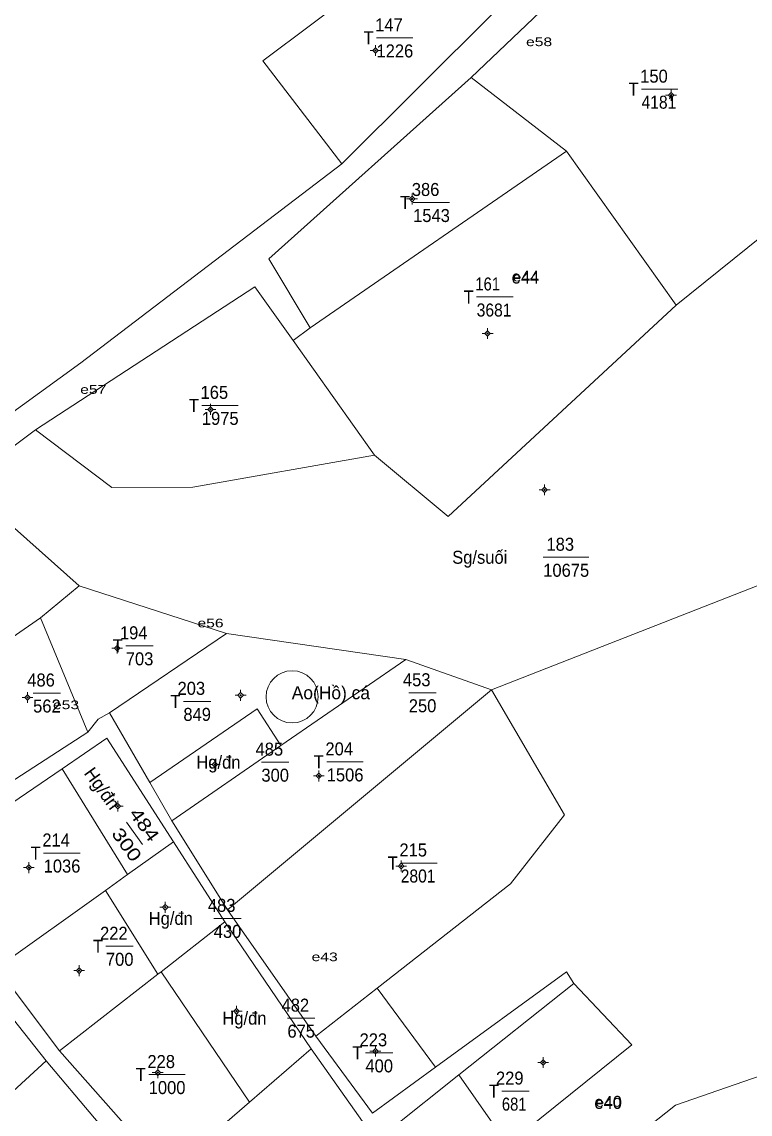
# Model space of a CAD drawing. Header units: metres. Extents: x 399630 to 400794, y 49521 to 50842.
# Drawn here: x 400215.7 to 400383.8, y 49958.9 to 50210.6 of the extents above; entities that cross this region are included whole.
import ezdxf
from ezdxf.enums import TextEntityAlignment as Align

# ---------------------------------------------------------------- set-up
doc = ezdxf.new("R2010")
doc.units = ezdxf.units.M
doc.header["$LTSCALE"] = 1.2
for name, color, linetype, lineweight in [('11', 7, 'Continuous', 13), ('15', 7, 'Continuous', 13), ('22', 7, 'Continuous', 13)]:
    doc.layers.add(name, color=color, linetype=linetype, lineweight=lineweight)
doc.layers.add('50', color=7, linetype='Continuous')

msp = doc.modelspace()

# ---------------------------------------------------------------- hatches: boundary and pattern name
at = {"layer": '11'}
for points in [[(400297.457, 50204.035, 1), (400297.157, 50204.035, 1)], [(400365.662, 50193.717, 1), (400365.362, 50193.717, 1)], [(400305.904, 50169.817, 1), (400305.604, 50169.817, 1)], [(400323.338, 50138.805, 1), (400323.038, 50138.805, 1)], [(400259.41, 50121.308, 1), (400259.11, 50121.308, 1)], [(400336.481, 50102.767, 1), (400336.181, 50102.767, 1)], [(400237.874, 50066.259, 1), (400237.574, 50066.259, 1)], [(400217.203, 50054.899, 1), (400216.903, 50054.899, 1)], [(400266.36, 50055.409, 1), (400266.06, 50055.409, 1)], [(400260.409, 50039.46, 1), (400260.109, 50039.46, 1)], [(400284.407, 50036.83, 1), (400284.107, 50036.83, 1)], [(400238.007, 50029.852, 1), (400237.707, 50029.852, 1)], [(400217.509, 50015.691, 1), (400217.209, 50015.691, 1)], [(400303.388, 50016.064, 1), (400303.088, 50016.064, 1)], [(400248.976, 50006.547, 1), (400248.676, 50006.547, 1)], [(400229.088, 49991.949, 1), (400228.788, 49991.949, 1)], [(400265.429, 49982.577, 1), (400265.129, 49982.577, 1)], [(400297.449, 49973.395, 1), (400297.149, 49973.395, 1)], [(400247.233, 49968.437, 1), (400246.933, 49968.437, 1)], [(400336.173, 49970.792, 1), (400335.873, 49970.792, 1)]]:
    msp.add_hatch(color=256, dxfattribs=at).paths.add_polyline_path(points)

# ---------------------------------------------------------------- linework, layer by layer
for p, q in [((400297.31, 50205.28), (400297.31, 50204.66)), ((400296.68, 50204.03), (400296.06, 50204.03)), ((400297.31, 50203.41), (400297.31, 50202.78)), ((400298.56, 50204.03), (400297.93, 50204.03)), ((400364.89, 50193.72), (400364.26, 50193.72)), ((400365.51, 50194.97), (400365.51, 50194.34)), ((400365.51, 50193.09), (400365.51, 50192.47)), ((400366.76, 50193.72), (400366.14, 50193.72)), ((400305.75, 50171.07), (400305.75, 50170.44)), ((400305.13, 50169.82), (400304.5, 50169.82)), ((400305.75, 50169.19), (400305.75, 50168.57)), ((400307, 50169.82), (400306.38, 50169.82)), ((400323.19, 50140.05), (400323.19, 50139.43)), ((400322.56, 50138.8), (400321.94, 50138.8)), ((400323.19, 50138.18), (400323.19, 50137.55)), ((400324.44, 50138.8), (400323.81, 50138.8)), ((400259.26, 50122.56), (400259.26, 50121.93)), ((400258.64, 50121.31), (400258.01, 50121.31)), ((400259.26, 50120.68), (400259.26, 50120.06)), ((400260.51, 50121.31), (400259.89, 50121.31)), ((400335.71, 50102.77), (400335.08, 50102.77)), ((400336.33, 50104.02), (400336.33, 50103.39)), ((400336.33, 50102.14), (400336.33, 50101.52)), ((400337.58, 50102.77), (400336.96, 50102.77)), ((400237.72, 50067.51), (400237.72, 50066.88)), ((400237.1, 50066.26), (400236.47, 50066.26)), ((400237.72, 50065.63), (400237.72, 50065.01)), ((400238.97, 50066.26), (400238.35, 50066.26)), ((400216.43, 50054.9), (400215.8, 50054.9)), ((400217.05, 50056.15), (400217.05, 50055.52)), ((400217.05, 50054.27), (400217.05, 50053.65)), ((400218.3, 50054.9), (400217.68, 50054.9)), ((400265.59, 50055.41), (400264.96, 50055.41)), ((400266.21, 50056.66), (400266.21, 50056.03)), ((400266.21, 50054.78), (400266.21, 50054.16)), ((400267.46, 50055.41), (400266.84, 50055.41)), ((400259.63, 50039.46), (400259.01, 50039.46)), ((400260.26, 50040.71), (400260.26, 50040.08)), ((400261.51, 50039.46), (400260.88, 50039.46)), ((400260.26, 50038.83), (400260.26, 50038.21)), ((400283.63, 50036.83), (400283.01, 50036.83)), ((400284.26, 50038.08), (400284.26, 50037.46)), ((400285.51, 50036.83), (400284.88, 50036.83)), ((400284.26, 50036.21), (400284.26, 50035.58)), ((400237.23, 50029.85), (400236.61, 50029.85)), ((400237.86, 50031.1), (400237.86, 50030.48)), ((400237.86, 50029.23), (400237.86, 50028.6)), ((400239.11, 50029.85), (400238.48, 50029.85)), ((400217.36, 50016.94), (400217.36, 50016.32)), ((400303.24, 50017.31), (400303.24, 50016.69)), ((400216.73, 50015.69), (400216.11, 50015.69)), ((400217.36, 50015.07), (400217.36, 50014.44)), ((400218.61, 50015.69), (400217.98, 50015.69)), ((400302.61, 50016.06), (400301.99, 50016.06)), ((400303.24, 50015.44), (400303.24, 50014.81)), ((400304.49, 50016.06), (400303.86, 50016.06)), ((400248.2, 50006.55), (400247.58, 50006.55)), ((400248.83, 50007.8), (400248.83, 50007.17)), ((400250.08, 50006.55), (400249.45, 50006.55)), ((400248.83, 50005.92), (400248.83, 50005.3)), ((400228.31, 49991.95), (400227.69, 49991.95)), ((400228.94, 49993.2), (400228.94, 49992.57)), ((400228.94, 49991.32), (400228.94, 49990.7)), ((400230.19, 49991.95), (400229.56, 49991.95)), ((400265.28, 49983.83), (400265.28, 49983.2)), ((400264.65, 49982.58), (400264.03, 49982.58)), ((400265.28, 49981.95), (400265.28, 49981.33)), ((400266.53, 49982.58), (400265.9, 49982.58)), ((400297.3, 49974.64), (400297.3, 49974.02)), ((400296.67, 49973.39), (400296.05, 49973.39)), ((400297.3, 49972.77), (400297.3, 49972.14)), ((400298.55, 49973.39), (400297.92, 49973.39)), ((400336.02, 49972.04), (400336.02, 49971.42)), ((400247.08, 49969.69), (400247.08, 49969.06)), ((400335.4, 49970.79), (400334.77, 49970.79)), ((400336.02, 49970.17), (400336.02, 49969.54)), ((400337.27, 49970.79), (400336.65, 49970.79)), ((400246.46, 49968.44), (400245.83, 49968.44)), ((400247.08, 49967.81), (400247.08, 49967.19)), ((400248.33, 49968.44), (400247.71, 49968.44))]:
    msp.add_line(p, q, dxfattribs=at)
for points in [[(400297.31, 50204.66), (400296.68, 50204.03), (400297.31, 50203.41), (400297.93, 50204.03)], [(400365.51, 50194.34), (400364.89, 50193.72), (400365.51, 50193.09), (400366.14, 50193.72)], [(400305.75, 50170.44), (400305.13, 50169.82), (400305.75, 50169.19), (400306.38, 50169.82)], [(400323.19, 50139.43), (400322.56, 50138.8), (400323.19, 50138.18), (400323.81, 50138.8)], [(400259.26, 50121.93), (400258.64, 50121.31), (400259.26, 50120.68), (400259.89, 50121.31)], [(400336.33, 50103.39), (400335.71, 50102.77), (400336.33, 50102.14), (400336.96, 50102.77)], [(400237.72, 50066.88), (400237.1, 50066.26), (400237.72, 50065.63), (400238.35, 50066.26)], [(400217.05, 50055.52), (400216.43, 50054.9), (400217.05, 50054.27), (400217.68, 50054.9)], [(400266.21, 50056.03), (400265.59, 50055.41), (400266.21, 50054.78), (400266.84, 50055.41)], [(400260.26, 50040.08), (400259.63, 50039.46), (400260.26, 50038.83), (400260.88, 50039.46)], [(400284.26, 50037.46), (400283.63, 50036.83), (400284.26, 50036.21), (400284.88, 50036.83)], [(400237.86, 50030.48), (400237.23, 50029.85), (400237.86, 50029.23), (400238.48, 50029.85)], [(400303.24, 50016.69), (400302.61, 50016.06), (400303.24, 50015.44), (400303.86, 50016.06)], [(400217.36, 50016.32), (400216.73, 50015.69), (400217.36, 50015.07), (400217.98, 50015.69)], [(400248.83, 50007.17), (400248.2, 50006.55), (400248.83, 50005.92), (400249.45, 50006.55)], [(400228.94, 49992.57), (400228.31, 49991.95), (400228.94, 49991.32), (400229.56, 49991.95)], [(400265.28, 49983.2), (400264.65, 49982.58), (400265.28, 49981.95), (400265.9, 49982.58)], [(400297.3, 49974.02), (400296.67, 49973.39), (400297.3, 49972.77), (400297.92, 49973.39)], [(400336.02, 49971.42), (400335.4, 49970.79), (400336.02, 49970.17), (400336.65, 49970.79)], [(400247.08, 49969.06), (400246.46, 49968.44), (400247.08, 49967.81), (400247.71, 49968.44)]]:
    msp.add_lwpolyline(points, close=True, dxfattribs=at)
for centre in [(400297.307, 50204.035), (400365.512, 50193.717), (400305.754, 50169.817), (400323.188, 50138.805), (400259.26, 50121.308), (400336.331, 50102.767), (400237.724, 50066.259), (400217.053, 50054.899), (400266.21, 50055.409), (400260.259, 50039.46), (400284.257, 50036.83), (400237.857, 50029.852), (400217.359, 50015.691), (400303.238, 50016.064), (400248.826, 50006.547), (400228.938, 49991.949), (400265.279, 49982.577), (400297.299, 49973.395), (400247.083, 49968.437), (400336.023, 49970.792)]:
    msp.add_circle(centre, 0.15, dxfattribs=at)
at = {"layer": '15'}
for p, q in [((400297.55, 50206.94), (400305.95, 50206.94)), ((400358.69, 50195.12), (400367.09, 50195.12)), ((400306, 50169), (400314.4, 50169)), ((400320.66, 50147.22), (400329.06, 50147.22)), ((400257.26, 50122.24), (400265.66, 50122.24)), ((400336.02, 50087.23), (400346.52, 50087.23)), ((400239.71, 50066.82), (400246.01, 50066.82)), ((400218.33, 50055.94), (400224.63, 50055.94)), ((400305, 50056), (400311.3, 50056)), ((400253, 50054.02), (400259.3, 50054.02)), ((400271, 50040), (400277.3, 50040)), ((400286.07, 50040.07), (400294.47, 50040.07)), ((400239.91, 50026.14), (400243.59, 50021.03)), ((400220.76, 50019.06), (400229.16, 50019.06)), ((400303.14, 50016.76), (400311.54, 50016.76)), ((400260, 50004), (400266.3, 50004)), ((400235.13, 49997.56), (400241.43, 49997.56)), ((400277, 49981), (400283.3, 49981)), ((400295, 49973), (400301.3, 49973)), ((400245, 49968), (400253.4, 49968)), ((400326.48, 49964.18), (400332.78, 49964.18))]:
    msp.add_line(p, q, dxfattribs=at)
at = {"layer": '22'}
for p, q in [((400324.84, 50213.06), (400289.54, 50177.89)), ((400282.22, 50140.11), (400341.36, 50180.82)), ((400278.35, 50137.17), (400282.22, 50140.11)), ((400278.35, 50137.17), (400297.12, 50110.78)), ((400425.27, 50096.29), (400324.11, 50056.71)), ((400304.31, 50063.67), (400262.95, 50069.69)), ((400269.99, 50052.27), (400245.23, 50035.31)), ((400269.99, 50052.27), (400275.51, 50043.84)), ((400235.37, 50045.5), (400250.73, 50021.65)), ((400205.27, 50025.06), (400225.03, 50038.48)), ((400235, 50010.46), (400247.13, 49991.13)), ((400247.86, 49991.7), (400268.26, 49961.64)), ((400316.56, 49967.94), (400343.06, 49989.01)), ((400283.57, 49976.81), (400297.74, 49987.91)), ((400311.15, 49969.68), (400297.74, 49987.91)), ((400300.9, 49955.5), (400316.56, 49967.94))]:
    msp.add_line(p, q, dxfattribs=at)
for points in [[(400366.67, 50145.36), (400406.47, 50177.26), (400368.8, 50244.87), (400319.37, 50197.81)], [(400289.54, 50177.89), (400271.32, 50201.64), (400305.22, 50227.06), (400324.84, 50213.06)], [(400282.22, 50140.11), (400272.75, 50156.01), (400319.37, 50197.81)], [(400319.37, 50197.81), (400341.36, 50180.82), (400366.67, 50145.36)], [(400165.05, 50085.46), (400229.32, 50132.02), (400289.54, 50177.89)], [(400218.87, 50116.58), (400269.51, 50149.59), (400278.35, 50137.17)], [(400297.12, 50110.78), (400314.1, 50096.63), (400366.67, 50145.36)], [(400168.55, 50079.19), (400173.03, 50082.52), (400202.29, 50104.26), (400218.87, 50116.58)], [(400297.12, 50110.78), (400255.21, 50103.37), (400236.46, 50103.31), (400218.87, 50116.58)], [(400228.99, 50080.61), (400214.05, 50093.91), (400179.36, 50071.08)], [(400228.99, 50080.61), (400220.03, 50073.25), (400230.99, 50046.9)], [(400235.93, 50051.37), (400262.95, 50069.69), (400228.99, 50080.61)], [(400189.71, 50052.4), (400202.12, 50060.93), (400220.03, 50073.25)], [(400283.57, 49976.81), (400263.14, 50005.99), (400324.11, 50056.71), (400304.31, 50063.67), (400275.51, 50043.84), (400250.33, 50026.51), (400263.14, 50005.99)], [(400297.74, 49987.91), (400328.44, 50011.97), (400340.91, 50027.85), (400324.11, 50056.71)], [(400230.99, 50046.9), (400233.37, 50049.89), (400235.93, 50051.37)], [(400250.33, 50026.51), (400245.23, 50035.31), (400235.93, 50051.37)], [(400203.08, 50028.91), (400215.65, 50037.01), (400230.99, 50046.9)], [(400235.37, 50045.5), (400225.03, 50038.48), (400240.14, 50014.11)], [(400224.43, 49973.47), (400209.93, 49992.61), (400194.59, 50017.81), (400205.27, 50025.06)], [(400209.93, 49992.61), (400235, 50010.46), (400240.14, 50014.11), (400250.73, 50021.65)], [(400250.73, 50021.65), (400262.59, 50003.17), (400282.51, 49973.94)], [(400162.77, 49993.32), (400191.07, 50011.94), (400205.88, 49990.6), (400221.37, 49971.16)], [(400224.43, 49973.47), (400247.13, 49991.13), (400247.86, 49991.7), (400262.59, 50003.17)], [(400475.56, 50002.69), (400469.16, 49996.44), (400366.52, 49960.93), (400341.71, 49941.28)], [(400343.06, 49989.01), (400341.35, 49991.69), (400311.15, 49969.68)], [(400331.67, 49954.98), (400356.44, 49974.84), (400343.06, 49989.01)], [(400311.15, 49969.68), (400296.6, 49959.08), (400283.57, 49976.81)], [(400251.64, 49947.28), (400268.26, 49961.64), (400282.51, 49973.94)], [(400282.51, 49973.94), (400294.34, 49957.21), (400263.73, 49934.41), (400263.02, 49934.74), (400251.64, 49947.28)], [(400251.64, 49947.28), (400248.75, 49946.05), (400224.43, 49973.47)], [(400312.16, 49939.34), (400327.76, 49951.85), (400316.56, 49967.94)]]:
    msp.add_lwpolyline(points, dxfattribs=at)
msp.add_lwpolyline([(400243.62, 49944.72), (400227.54, 49932.41), (400205.77, 49919.54), (400187.2, 49949.02), (400211.79, 49962.42), (400221.37, 49971.16)], close=True, dxfattribs=at)
msp.add_circle((400278.09, 50055.06), 6.01, dxfattribs=at)

# ---------------------------------------------------------------- texts
at = {"layer": '15'}
for s, width, p in [('147', 0.95, (400297.25, 50208.44)), ('T', 0.95, (400294.55, 50205.44)), ('1226', 0.95, (400297.55, 50202.44)), ('150', 0.95, (400358.39, 50196.62)), ('T', 0.95, (400355.69, 50193.62)), ('4181', 0.9, (400358.69, 50190.62)), ('386', 0.95, (400305.7, 50170.5)), ('T', 0.95, (400303, 50167.5)), ('1543', 0.95, (400306, 50164.5)), ('161', 0.85, (400320.36, 50148.72)), ('T', 0.95, (400317.66, 50145.72)), ('3681', 0.9, (400320.66, 50142.72)), ('165', 0.95, (400256.96, 50123.74)), ('T', 0.95, (400254.26, 50120.74)), ('1975', 0.95, (400257.26, 50117.74)), ('183', 0.95, (400336.77, 50088.73)), ('Sg/suối', 0.95, (400315.02, 50085.73)), ('10675', 0.95, (400336.02, 50082.73)), ('194', 0.95, (400238.36, 50068.32)), ('T', 0.95, (400236.71, 50065.32)), ('703', 0.95, (400239.71, 50062.32)), ('486', 0.95, (400216.98, 50057.44)), ('453', 0.95, (400303.65, 50057.5)), ('203', 0.95, (400251.65, 50055.52)), ('562', 0.95, (400218.33, 50051.44)), ('T', 0.95, (400250, 50052.52)), ('250', 0.95, (400305, 50051.5)), ('849', 0.95, (400253, 50049.52)), ('485', 0.95, (400269.65, 50041.5)), ('204', 0.95, (400285.77, 50041.57)), ('Hg/đn', 0.95, (400256, 50038.5)), ('T', 0.95, (400283.07, 50038.57)), ('300', 0.95, (400271, 50035.5)), ('1506', 0.95, (400286.07, 50035.57)), ('214', 0.95, (400220.46, 50020.56)), ('T', 0.95, (400217.76, 50017.56)), ('215', 0.95, (400302.84, 50018.26)), ('1036', 0.95, (400220.76, 50014.56)), ('T', 0.95, (400300.14, 50015.26)), ('2801', 0.9, (400303.14, 50012.26)), ('483', 0.95, (400258.65, 50005.5)), ('Hg/đn', 0.95, (400245, 50002.5)), ('222', 0.95, (400233.78, 49999.06)), ('430', 0.95, (400260, 49999.5)), ('T', 0.95, (400232.13, 49996.06)), ('700', 0.95, (400235.13, 49993.06)), ('482', 0.95, (400275.65, 49982.5)), ('Hg/đn', 0.95, (400262, 49979.5)), ('675', 0.95, (400277, 49976.5)), ('223', 0.95, (400293.65, 49974.5)), ('T', 0.95, (400292, 49971.5)), ('228', 0.95, (400244.7, 49969.5)), ('400', 0.95, (400295, 49968.5)), ('T', 0.95, (400242, 49966.5)), ('229', 0.95, (400325.12, 49965.68)), ('1000', 0.95, (400245, 49963.5)), ('T', 0.95, (400323.48, 49962.68)), ('681', 0.85, (400326.48, 49959.68))]:
    msp.add_text(s, height=3, dxfattribs=dict(at, width=width)).set_placement(p)
msp.add_text('Ao(Hồ) cá', height=3, dxfattribs=at).set_placement((400278, 50054.5))
msp.add_text('Hg/đn', height=3, rotation=305.793, dxfattribs=at).set_placement((400229.92, 50037.43))
at = {"layer": '15', "width": 1.25}
for s, p in [('484', (400240.34, 50028.11)), ('300', (400236.26, 50023.51))]:
    msp.add_text(s, height=3, rotation=305.793, dxfattribs=at).set_placement(p)
at = {"layer": '50'}
for s, height, width, p in [('e58  ', 2, 1.35, (400336.065, 50205.04)), ('e44  ', 3, 0.95, (400332.975, 50150.32)), ('e44  ', 3, 0.95, (400332.975, 50150.32)), ('e44  ', 3, 0.95, (400332.975, 50150.32)), ('e44  ', 3, 0.95, (400332.975, 50150.32)), ('e44  ', 2, 1.35, (400332.985, 50150.82)), ('e44  ', 2, 1.35, (400332.985, 50150.82)), ('e44  ', 2, 1.35, (400332.985, 50150.82)), ('e57  ', 2, 1.35, (400233.205, 50124.9)), ('e56  ', 2, 1.35, (400260.265, 50071.07)), ('e53  ', 2, 1.35, (400226.925, 50052.22)), ('e53  ', 2, 1.35, (400226.925, 50052.22)), ('e43  ', 2, 1.35, (400286.595, 49994.13)), ('e43  ', 2, 1.35, (400286.595, 49994.13)), ('e40  ', 3, 0.95, (400352.055, 49960.08)), ('e40  ', 2, 1.35, (400352.065, 49960.58)), ('e40  ', 2, 1.35, (400352.065, 49960.58))]:
    msp.add_text(s, height=height, dxfattribs=dict(at, width=width)).set_placement(p, align=Align.CENTER)

doc.saveas('drawing.dxf')
